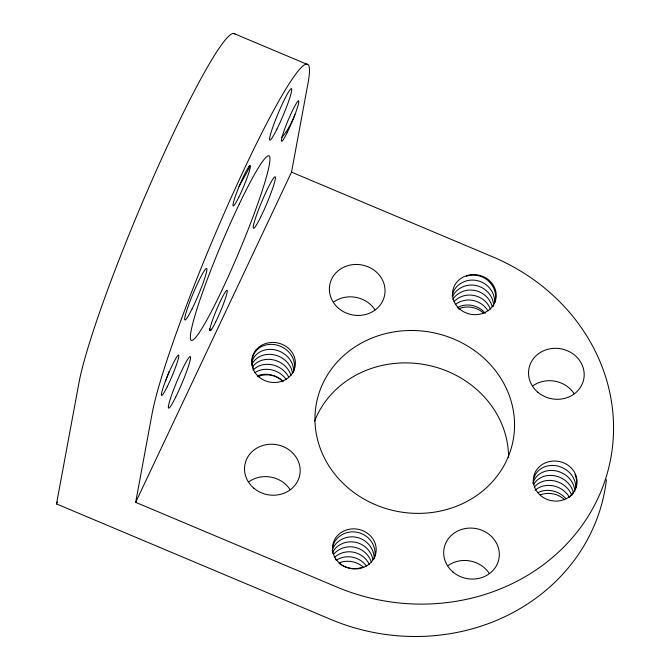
<?xml version="1.0" encoding="UTF-8"?>
<svg xmlns="http://www.w3.org/2000/svg" width="670" height="670" viewBox="0 0 670 670"><rect width="100%" height="100%" fill="white"/><g stroke="black" fill="none" stroke-linecap="round" stroke-linejoin="round"><path stroke-width="1" d="M606.442 479.636A199.358 181.553 10.5 0 1 330.829 619.432L56.506 503.924L79.018 382.461A199.358 19.229 -67.2 0 1 157.098 168.756A199.358 19.229 -67.2 0 1 234.944 34.053M135.667 502.341L152.174 413.264A199.358 19.229 -67.2 0 1 245.12 167.182A199.358 19.229 -67.2 0 1 308.041 83.063L291.525 172.14L135.667 502.341L336.834 587.037A199.358 181.553 10.5 0 0 597.648 498.941A199.358 181.553 10.5 0 0 492.693 256.836L291.525 172.14M56.506 503.924L57.402 502.031M233.864 33.5L307.011 64.303M314.624 421.103A100.081 91.137 10.5 0 1 425.71 364.781A100.081 91.137 10.5 0 1 508.555 457.685M448.163 565.497A27.914 25.418 10.5 0 1 489.268 573.453M533.027 385.711A27.914 25.418 10.5 0 1 574.131 393.675M333.878 301.86A27.914 25.418 10.5 0 1 374.991 309.825M249.014 481.646A27.914 25.418 10.5 0 1 290.127 489.611M540.372 494.837A21.926 19.974 10.5 0 1 564.542 499.678M339.548 562.674A21.926 19.974 10.5 0 1 363.718 567.515M257.498 376.766A21.926 19.974 10.5 0 1 282.908 381.096M458.322 308.929A21.926 19.974 10.5 0 1 483.732 313.267M294.901 114.629A21.683 4.908 -64.2 0 1 281.718 137.409M248.729 167.073A21.683 0.971 -59.6 0 1 239.006 186.26M168.982 371.666A21.683 0.771 -70.1 0 1 168.522 372.939M168.07 374.212A21.683 0.771 -70.1 0 1 165.306 381.691M452.552 296.525A21.683 18.467 2.4 0 1 464.528 286.174A21.683 20.628 24.4 0 1 493.706 305.512M452.183 296.014A21.683 18.467 2.4 0 1 465.449 281.191A21.683 20.628 24.4 0 1 494.602 303.133M492.182 306.6A21.683 20.628 24.4 0 0 463.598 291.165A21.683 18.467 2.4 0 0 452.753 299.415M493.472 305.604A21.683 20.628 24.4 0 1 492.844 306.734M466.37 276.216A21.683 20.628 24.4 0 1 488.941 281.417A21.683 20.628 24.4 0 1 494.477 303.217M490.44 309.063A21.683 20.628 24.4 0 0 462.677 296.148A21.683 18.467 2.4 0 0 454.076 301.525M455.985 304.063A21.683 18.467 2.4 0 1 461.756 301.123A21.683 20.628 24.4 0 1 487.71 310.478M485.214 313.275A21.683 20.628 24.4 0 0 460.834 306.115A21.683 18.467 2.4 0 0 457.233 307.681M251.786 362.219A21.683 18.886 24.7 0 1 270.772 349.363A21.683 18.886 24.7 0 1 292.003 363.241A21.683 20.209 -8.9 0 1 293.51 371.909M252.498 366.867A21.683 18.886 24.7 0 1 272.246 359.648A21.683 18.886 24.7 0 1 290.16 373.207A21.683 20.209 -8.9 0 1 291.006 375.602M253.687 369.187A21.683 18.886 24.7 0 1 265.253 345.151A21.683 18.886 24.7 0 1 292.932 358.257A21.683 20.209 -8.9 0 1 293.443 371.917M251.652 364.966A21.683 18.886 24.7 0 1 271.174 354.413A21.683 18.886 24.7 0 1 291.082 368.224A21.683 20.209 -8.9 0 1 292.438 373.098M253.109 370.024A21.683 18.886 24.7 0 1 288.686 377.043M254.969 372.671A21.683 18.886 24.7 0 1 286.45 379.798M257.322 375.887A21.683 18.886 24.7 0 1 283.041 381.716M369.438 564.584A21.683 20.628 24.4 0 0 342.203 552.892A21.683 18.467 2.4 0 0 334.481 557.406M332.186 550.489A21.683 18.467 2.4 0 1 344.975 537.935A21.683 20.628 24.4 0 1 374.187 558.579M362.336 567.322A21.683 18.467 2.4 0 1 342.772 565.706M341.641 565.053A21.683 18.467 2.4 0 1 339.522 563.57M336.005 559.994A21.683 18.467 2.4 0 1 335.302 558.998M332.931 553.554A21.683 18.467 2.4 0 1 332.697 552.407M332.555 551.251A21.683 18.467 2.4 0 1 345.896 532.952A21.683 20.628 24.4 0 1 374.915 556.192M374.697 557.465A21.683 20.628 24.4 0 1 374.388 558.73M332.596 552.206A21.683 18.467 2.4 0 1 344.053 542.918A21.683 20.628 24.4 0 1 372.914 559.651M371.339 562.071A21.683 20.628 24.4 0 0 343.124 547.909A21.683 18.467 2.4 0 0 333.702 554.199M366.482 566.108A21.683 20.628 24.4 0 0 341.281 557.875A21.683 18.467 2.4 0 0 336.575 560.095M339.121 563.311A21.683 18.467 2.4 0 1 340.36 562.85M211.469 329.246A21.683 3.174 -74.8 0 1 209.375 328.777M532.96 483.288A21.683 18.886 24.7 0 1 551.946 470.432A21.683 18.886 24.7 0 1 573.177 484.318A21.683 20.209 -8.9 0 1 574.718 491.713M535.146 490.256A21.683 18.886 24.7 0 1 569.24 496.981M538.278 492.492A21.683 18.886 24.7 0 1 566.033 498.781M533.345 484.251A21.683 18.886 24.7 0 1 549.593 465.6A21.683 18.886 24.7 0 1 574.106 479.335A21.683 20.209 -8.9 0 1 575.48 489.259M575.028 474.352A21.683 20.209 -8.9 0 1 568.805 497.5M533.931 483.941A21.683 18.886 24.7 0 1 553.68 475.633A21.683 18.886 24.7 0 1 572.255 489.301A21.683 20.209 -8.9 0 1 573.403 492.919M534.4 486.998A21.683 18.886 24.7 0 1 554.082 480.842A21.683 18.886 24.7 0 1 571.334 494.284M571.334 494.284A21.683 20.209 -8.9 0 1 571.795 495.465M508.187 456.94L505.8 462.174A100.081 91.137 10.5 0 1 335.084 474.519A100.081 91.137 10.5 0 1 400.493 331.039A100.081 91.137 10.5 0 1 508.187 456.94M239.341 203.931L236.887 209.107A100.081 9.648 -67.2 0 0 192.432 340.276A100.081 9.648 -67.2 0 0 259.617 198.471A100.081 9.648 -67.2 0 0 239.341 203.931M452.912 571.987A27.914 25.418 10.5 0 0 498.731 559.668A27.914 25.418 10.5 0 0 462.844 529.091A27.914 25.418 10.5 0 0 452.912 571.987M537.775 392.201A27.914 25.418 10.5 0 0 583.595 379.89A27.914 25.418 10.5 0 0 547.708 349.305A27.914 25.418 10.5 0 0 537.775 392.201M338.635 308.359A27.914 25.418 10.5 0 0 384.446 296.04A27.914 25.418 10.5 0 0 348.559 265.454A27.914 25.418 10.5 0 0 338.635 308.359M253.771 488.137A27.914 25.418 10.5 0 0 299.582 475.826A27.914 25.418 10.5 0 0 263.695 445.24A27.914 25.418 10.5 0 0 253.771 488.137M339.64 563.261A21.926 19.974 10.5 0 0 375.711 553.805A21.926 19.974 10.5 0 0 347.697 529.61A21.926 19.974 10.5 0 0 339.64 563.261M540.464 495.423A21.926 19.974 10.5 0 0 576.543 485.976A21.926 19.974 10.5 0 0 548.521 461.772A21.926 19.974 10.5 0 0 540.464 495.423M459.654 309.004A21.926 19.974 10.5 0 0 495.733 299.557A21.926 19.974 10.5 0 0 467.71 275.362A21.926 19.974 10.5 0 0 459.654 309.004M258.829 376.841A21.926 19.974 10.5 0 0 294.901 367.394A21.926 19.974 10.5 0 0 266.878 343.191A21.926 19.974 10.5 0 0 258.829 376.841M192.072 308.887A27.914 2.688 -67.2 0 0 206.745 268.494A27.914 2.688 -67.2 0 0 188.622 305.059A27.914 2.688 -67.2 0 0 192.072 308.887M276.936 129.101A27.914 2.688 -67.2 0 0 291.609 88.716A27.914 2.688 -67.2 0 0 273.494 125.273A27.914 2.688 -67.2 0 0 276.936 129.101M260.588 217.281A27.914 2.688 -67.2 0 0 275.269 176.897A27.914 2.688 -67.2 0 0 257.146 213.454A27.914 2.688 -67.2 0 0 260.588 217.281M175.724 397.067A27.914 2.688 -67.2 0 0 190.397 356.675A27.914 2.688 -67.2 0 0 172.282 393.24A27.914 2.688 -67.2 0 0 175.724 397.067M287.229 132.501A21.926 2.111 -67.2 0 0 298.694 100.877A21.926 2.111 -67.2 0 0 284.423 129.737A21.926 2.111 -67.2 0 0 287.229 132.501M238.78 197.273A21.926 2.119 -67.2 0 0 250.245 165.649A21.926 2.119 -67.2 0 0 235.974 194.509A21.926 2.119 -67.2 0 0 238.78 197.273M167.215 386.757A21.926 2.119 -67.2 0 0 178.681 355.125A21.926 2.119 -67.2 0 0 164.41 383.985A21.926 2.119 -67.2 0 0 167.215 386.757M215.665 321.985A21.926 2.119 -67.2 0 0 227.13 290.353A21.926 2.119 -67.2 0 0 212.859 319.213A21.926 2.119 -67.2 0 0 215.665 321.985"/></g></svg>
